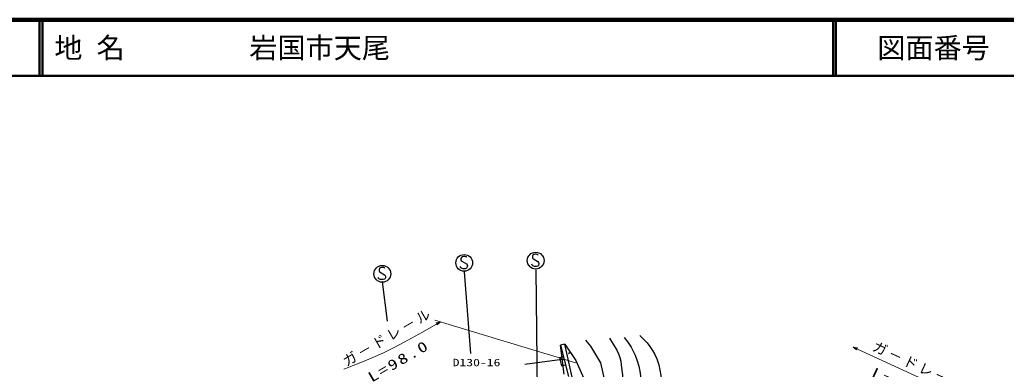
# Model space of a CAD drawing. Units: millimetres, scale not verified. Extents: x 40000 to 680000, y 20000 to 380000.
# Drawn here: x 364231 to 539531, y 317854 to 380000 of the extents above; entities that cross this region are included whole.
import ezdxf
from ezdxf.enums import TextEntityAlignment as Align

# ---------------------------------------------------------------- set-up
doc = ezdxf.new("R2010")
doc.units = ezdxf.units.MM
doc.header["$LTSCALE"] = 1000
for name, color, linetype, lineweight in [('M-BGD', 7, 'Continuous', 25), ('M-BGD-HTXT', 7, 'Continuous', 13), ('M-STR-STRC', 7, 'Continuous', 25), ('M-TTL', 2, 'Continuous', 140), ('M-TTL-LINE', 7, 'Continuous', 50)]:
    doc.layers.add(name, color=color, linetype=linetype, lineweight=lineweight)
doc.layers.add('M-TTL-TXT', color=7, linetype='Continuous')
doc.styles.add('ＭＳ ゴシック', font='')
doc.styles.get('ＭＳ ゴシック').set_extended_font_data('MS Gothic')

# ---------------------------------------------------------------- blocks, each defined once
blk = doc.blocks.new('BUHIN2')
at = {"color": 7, "linetype": 'Continuous', "lineweight": 25}
blk.add_lwpolyline([(573, 908), (501, 1007), (396, 1072), (243, 1120), (12, 1146), (-188, 1116), (-365, 1024), (-481, 871), (-508, 700), (-513, 588), (-471, 432), (-376, 338), (382, -225), (456, -370), (494, -563), (458, -740), (390, -876), (270, -998), (31, -1038), (-312, -998), (-458, -959), (-592, -875), (-698, -750), (-783, -566)], dxfattribs=at)
blk.add_circle((0, 0), 1492, dxfattribs=at)

msp = doc.modelspace()

# ---------------------------------------------------------------- linework, layer by layer
at = {"layer": 'M-BGD'}
for p, q in [((465732, 321938), (464793, 323048)), ((461066, 322295), (460299, 322165)), ((460963, 316984), (460299, 322165)), ((460299, 322165), (461771, 316547)), ((462414, 316472), (461066, 322295)), ((461066, 322295), (463071, 319443)), ((462069, 320869), (461722, 320625)), ((467483, 319012), (465732, 321938)), ((460631, 319575), (454003, 318726)), ((463071, 319443), (464443, 316185)), ((468422, 314786), (467483, 319012))]:
    msp.add_line(p, q, dxfattribs=at)
for points in [[(469042, 323378), (469698, 322331), (470304, 321250), (470609, 320597), (470857, 319923), (471022, 319267), (471130, 318588), (471328, 316860), (471466, 315122), (471519, 313847), (471631, 312580), (471841, 310945), (472111, 309321), (472315, 308806), (472576, 308310), (472646, 308188), (472716, 308066)], [(471660, 323490), (472289, 322650), (472871, 321771), (473243, 321078), (473567, 320348), (473925, 319381), (474228, 318388), (474422, 317544), (474557, 316689), (474737, 314995), (474978, 313307), (475178, 312474), (475438, 311651), (475654, 311103), (475926, 310577), (476173, 310230), (476465, 309922), (476799, 309636), (477151, 309366)], [(474390, 323880), (475079, 323228), (475729, 322530), (476212, 321896), (476653, 321216), (477085, 320467), (477467, 319685), (477643, 319179), (477765, 318648), (478133, 316771), (478442, 314876), (478549, 314340), (478715, 313822), (478948, 313326), (479237, 312854), (479666, 312288), (480147, 311755), (480928, 311010), (481748, 310300)], [(460845, 320081), (460120, 319891), (460500, 318440), (461225, 318630)]]:
    msp.add_lwpolyline(points, dxfattribs=at)
msp.add_circle((460787, 319558), 49.8, dxfattribs=at)
for centre, start, end in [((460764, 320558), 162.38279, 226.98041), ((460811, 318558), 192.83547, 181.75909)]:
    msp.add_arc(centre, 49.8, start, end, dxfattribs=at)
at = {"layer": 'M-BGD-HTXT'}
for p, q in [((463045, 318974), (437966, 326613)), ((512323, 321808), (535338, 311238))]:
    msp.add_line(p, q, dxfattribs=at)
for points in [[(438970, 326308), (435771, 324451), (432542, 322646), (430675, 321663), (428773, 320729), (426977, 319925), (425156, 319175), (423497, 318528), (421823, 317893)], [(438903, 326269), (438419, 325801), (438258, 326076), (438902, 326268)], [(438460, 326010), (438575, 326077), (438469, 325994), (438450, 326026), (438575, 326077)], [(512393, 321776), (513054, 321648), (512921, 321358), (512395, 321775)], [(512860, 321562), (512739, 321617), (512868, 321579), (512852, 321545), (512739, 321617)]]:
    msp.add_lwpolyline(points, dxfattribs=at)
for points in [[(438970, 326308), (438227, 326091), (438417, 325767)], [(438837, 326230), (438429, 325840), (438296, 326066)], [(438772, 326192), (438439, 325878), (438335, 326056)], [(438706, 326153), (438449, 325917), (438373, 326046)], [(438641, 326116), (438459, 325955), (438412, 326036)], [(512323, 321808), (512926, 321325), (513083, 321666)], [(512463, 321744), (513017, 321634), (512907, 321396)], [(512531, 321713), (512980, 321620), (512894, 321433)], [(512601, 321681), (512942, 321606), (512880, 321470)], [(512669, 321649), (512905, 321593), (512866, 321507)]]:
    msp.add_lwpolyline(points, close=True, dxfattribs=at)
at = {"layer": 'M-STR-STRC'}
for p, q in [((444413, 320646), (443285, 335202)), ((455912, 335542), (456319, 302108)), ((428661, 333404), (429543, 326415))]:
    msp.add_line(p, q, dxfattribs=at)
at = {"layer": 'M-TTL'}
msp.add_line((680000, 380000), (40000, 380000), dxfattribs=at)
at = {"layer": 'M-TTL-LINE'}
for p, q in [((367750, 380000), (367750, 370000)), ((368250, 380000), (368250, 370000)), ((508747, 380000), (508747, 370000)), ((509247, 380000), (509247, 370000)), ((40000, 370000), (680000, 370000))]:
    msp.add_line(p, q, dxfattribs=at)

# ---------------------------------------------------------------- block references
at = {"layer": 'M-STR-STRC', "rotation": 6.5924}
for p in [(443217, 336764), (455912, 337171), (428661, 334818)]:
    msp.add_blockref('BUHIN2', p, dxfattribs=at)

# ---------------------------------------------------------------- texts
at = {"layer": 'M-BGD-HTXT', "style": 'ＭＳ ゴシック', "width": 1.35}
msp.add_text('D130-16', height=1320, dxfattribs=at).set_placement((441161, 318001), align=Align.BOTTOM_LEFT)
at = {"layer": 'M-BGD-HTXT', "char_height": 1833, "attachment_point": 7, "style": 'ＭＳ ゴシック'}
for s, insert, rotation in [('\\T1.2;ガ－ドレ－ル', (422352, 318202), 30.3), ('\\T1.2;\\W1.35;L=98.0', (426796, 315443), 30.3), ('\\T1.2;ガ－ドレ－ル', (515543, 321156), 335.3), ('\\T1.2;\\W1.35;L=23.0', (515398, 316553), 335.3)]:
    msp.add_mtext(s, dxfattribs=dict(at, insert=insert, rotation=rotation))
at = {"layer": 'M-TTL-TXT', "style": 'ＭＳ ゴシック'}
for s, p in [('地 名', (370380, 375000)), ('岩国市天尾', (405024, 375000))]:
    msp.add_text(s, height=3666, dxfattribs=at).set_placement(p, align=Align.MIDDLE_LEFT)
msp.add_text('図面番号', height=3666, dxfattribs=at).set_placement((526622, 375000), align=Align.MIDDLE_CENTER)

doc.saveas('drawing.dxf')
